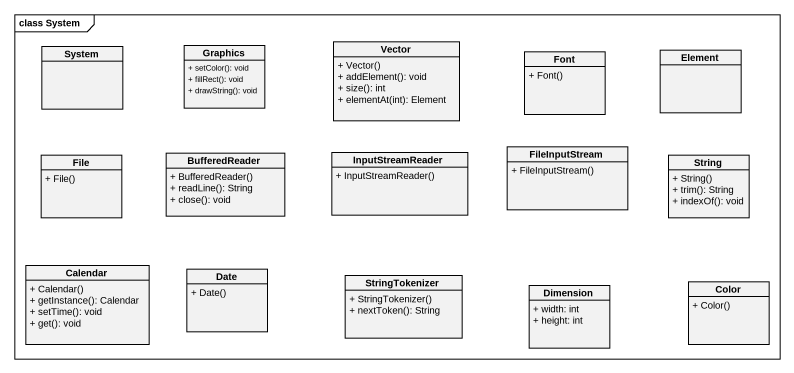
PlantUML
@startuml
mainframe class System
hide circle
hide empty members
skinparam classAttributeIconSize 0
class System
class Graphics {
  + setColor(): void
  + fillRect(): void
  + drawString(): void
}
class Vector {
  + Vector()
  + addElement(): void
  + size(): int
  + elementAt(int): Element
}
class Font {
  + Font()
}
class Element
class FileInputStream {
  + FileInputStream()
}
class "File" as File_ {
  + File()
}
class BufferedReader {
  + BufferedReader()
  + readLine(): String
  + close(): void
}
class InputStreamReader {
  + InputStreamReader()
}
class String {
  + String()
  + trim(): String
  + indexOf(): void
}
class Calendar {
  + Calendar()
  + getInstance(): Calendar
  + setTime(): void
  + get(): void
}
class Date {
  + Date()
}
class StringTokenizer {
  + StringTokenizer()
  + nextToken(): String
}
class Dimension {
  + width: int
  + height: int
}
class Color {
  + Color()
}
@enduml
